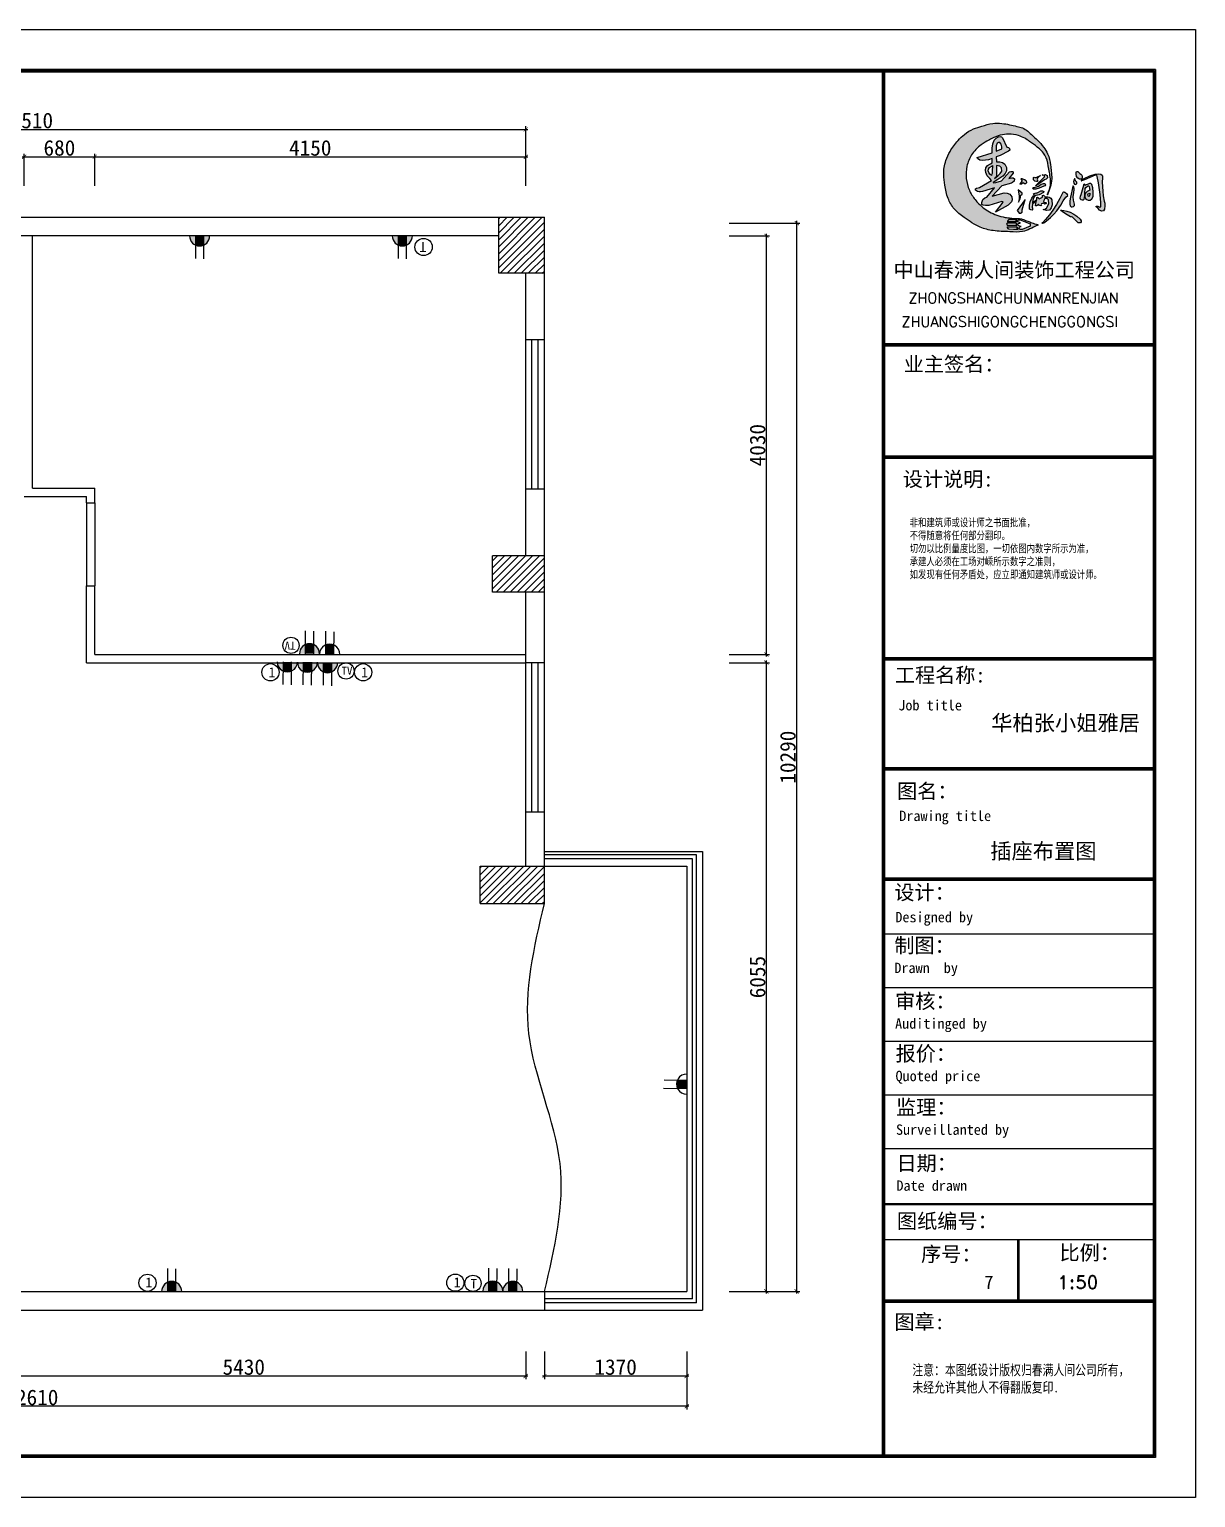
# Model space of a CAD drawing. Header units: millimetres. Extents: x 71641 to 191108, y -23091 to 29972.
# Drawn here: x 179880 to 191108, y -1139 to 13003 of the extents above; entities that cross this region are included whole.
import ezdxf

# ---------------------------------------------------------------- set-up
doc = ezdxf.new("R2010")
doc.units = ezdxf.units.MM
for name, color, linetype in [('00', 1, 'Continuous'), ('家', 1, 'Continuous'), ('柱', 7, 'Continuous')]:
    doc.layers.add(name, color=color, linetype=linetype)
doc.styles.add('2121212', font='SIMFANG.TTF', dxfattribs={"height": 180})
doc.styles.add('333', font='SIMHEI.TTF')
doc.styles.add('50', font='SimSun.ttf', dxfattribs={"height": 150})
doc.styles.add('ROMAND', font='romand.shx', dxfattribs={"height": 100})
doc.styles.add('STYLE-50B', font='SimSun.ttf', dxfattribs={"width": 0.766, "height": 150})
doc.dimstyles.new('50', dxfattribs={"dimscale": 0, "dimtxt": 150, "dimasz": 40, "dimexe": 30, "dimexo": 30, "dimgap": 10, "dimtad": 1, "dimdec": 0, "dimzin": 4, "dimdsep": 46, "dimtxsty": '50', "dimblk": 'ARCHTICK', "dimcen": 40, "dimdle": 20, "dimclrd": 8, "dimclre": 8, "dimclrt": 2, "dimadec": 0, "dimazin": 0, "dimtfac": 1, "dimtdec": 0, "dimtmove": 2, "dimatfit": 3, "dimldrblk": 'DOT', "dimfxl": 0, "dimtolj": 1, "dimtzin": 0, "dimlwd": -1, "dimarcsym": 0})

# ---------------------------------------------------------------- blocks, each defined once
blk = doc.blocks.new('_ARCHTICK')
at = {"color": 0, "linetype": 'ByBlock', "const_width": 0.15}
blk.add_lwpolyline([(-0.5, -0.5), (0.5, 0.5)], dxfattribs=at)
blk = doc.blocks.new('*D339')
at = {"color": 8, "lineweight": -2}
for p, q in [((186616, 6903), (187006, 6903)), ((186616, 848), (187006, 848))]:
    blk.add_line(p, q, dxfattribs=at)
at = {"color": 8}
blk.add_line((186976, 828), (186976, 6923), dxfattribs=at)
at = {"layer": 'Defpoints', "color": 0}
for p in [(186586, 6903), (186976, 6903), (186586, 848)]:
    blk.add_point(p, dxfattribs=at)
at = {"color": 8, "xscale": 40, "yscale": 40, "zscale": 40}
for p, rotation in [((186976, 6903), 90), ((186976, 848), 270)]:
    blk.add_blockref('_ARCHTICK', p, dxfattribs=dict(at, rotation=rotation))
at = {"color": 2, "insert": (186891, 3875), "char_height": 150, "attachment_point": 5, "rotation": 90, "style": '50'}
blk.add_mtext('\\A1;6055', dxfattribs=at)
blk = doc.blocks.new('_Dot')
at = {"color": 0, "linetype": 'ByBlock', "lineweight": -2}
blk.add_line((-0.5, 0), (-1, 0), dxfattribs=at)
at = {"color": 0, "linetype": 'ByBlock', "const_width": 0.5}
blk.add_lwpolyline([(-0.25, 0, 1), (0.25, 0, 1)], format="xyb", close=True, dxfattribs=at)
blk = doc.blocks.new('DOT')
at = {"color": 0, "linetype": 'ByBlock'}
blk.add_line((-0.5, 0), (-1, 0), dxfattribs=at)
at = {"color": 0, "linetype": 'ByBlock', "const_width": 0.5}
blk.add_lwpolyline([(-0.25, 0, 1), (0.25, 0, 1)], format="xyb", close=True, dxfattribs=at)
blk = doc.blocks.new('*D338')
at = {"color": 8, "lineweight": -2}
for p, q in [((186616, 11137), (187298, 11137)), ((186616, 848), (187298, 848))]:
    blk.add_line(p, q, dxfattribs=at)
at = {"color": 8}
blk.add_line((187268, 828), (187268, 11157), dxfattribs=at)
at = {"layer": 'Defpoints', "color": 0}
for p in [(186586, 11137), (187268, 11137), (186586, 848)]:
    blk.add_point(p, dxfattribs=at)
at = {"color": 8, "xscale": 40, "yscale": 40, "zscale": 40}
for p, rotation in [((187268, 11137), 90), ((187268, 848), 270)]:
    blk.add_blockref('_ARCHTICK', p, dxfattribs=dict(at, rotation=rotation))
at = {"color": 2, "insert": (187183, 5993), "char_height": 150, "attachment_point": 5, "rotation": 90, "style": '50'}
blk.add_mtext('\\A1;10290', dxfattribs=at)
blk = doc.blocks.new('*D341')
at = {"color": 8, "lineweight": -2}
for p, q in [((173599, 270), (173599, -289)), ((186209, 270), (186209, -289))]:
    blk.add_line(p, q, dxfattribs=at)
at = {"color": 8}
blk.add_line((186229, -259), (173579, -259), dxfattribs=at)
at = {"layer": 'Defpoints', "color": 0}
for p in [(173599, 300), (186209, 300), (173599, -259)]:
    blk.add_point(p, dxfattribs=at)
at = {"color": 8, "xscale": 40, "yscale": 40, "zscale": 40}
for p, rotation in [((173599, -259), 179.9999999999972), ((186209, -259), 359.9999999999972)]:
    blk.add_blockref('_ARCHTICK', p, dxfattribs=dict(at, rotation=rotation))
at = {"color": 2, "insert": (179904, -174), "char_height": 150, "attachment_point": 5, "style": '50'}
blk.add_mtext('\\A1;12610', dxfattribs=at)
blk = doc.blocks.new('*D346')
at = {"color": 8, "lineweight": -2}
for p, q in [((179229, 270), (179229, 3)), ((184659, 270), (184659, 3))]:
    blk.add_line(p, q, dxfattribs=at)
at = {"color": 8}
blk.add_line((179209, 33), (184679, 33), dxfattribs=at)
at = {"layer": 'Defpoints', "color": 0}
for p in [(179229, 300), (184659, 300), (184659, 33)]:
    blk.add_point(p, dxfattribs=at)
at = {"color": 8, "xscale": 40, "yscale": 40, "zscale": 40, "rotation": 180}
blk.add_blockref('_ARCHTICK', (179229, 33), dxfattribs=at)
at = {"color": 8, "xscale": 40, "yscale": 40, "zscale": 40}
blk.add_blockref('_ARCHTICK', (184659, 33), dxfattribs=at)
at = {"color": 2, "insert": (181944, 118), "char_height": 150, "attachment_point": 5, "style": '50'}
blk.add_mtext('\\A1;5430', dxfattribs=at)
blk = doc.blocks.new('*D347')
at = {"color": 8, "lineweight": -2}
for p, q in [((184839, 270), (184839, 3)), ((186209, 270), (186209, 3))]:
    blk.add_line(p, q, dxfattribs=at)
at = {"color": 8}
blk.add_line((184819, 33), (186229, 33), dxfattribs=at)
at = {"layer": 'Defpoints', "color": 0}
for p in [(184839, 300), (186209, 300), (186209, 33)]:
    blk.add_point(p, dxfattribs=at)
at = {"color": 8, "xscale": 40, "yscale": 40, "zscale": 40, "rotation": 180}
blk.add_blockref('_ARCHTICK', (184839, 33), dxfattribs=at)
at = {"color": 8, "xscale": 40, "yscale": 40, "zscale": 40}
blk.add_blockref('_ARCHTICK', (186209, 33), dxfattribs=at)
at = {"color": 2, "insert": (185524, 118), "char_height": 150, "attachment_point": 5, "style": '50'}
blk.add_mtext('\\A1;1370', dxfattribs=at)
blk = doc.blocks.new('*D348')
at = {"color": 8}
blk.add_line((175129, 12039), (184679, 12039), dxfattribs=at)
at = {"color": 8, "lineweight": -2}
for p, q in [((175149, 11496), (175149, 12069)), ((184659, 11496), (184659, 12069))]:
    blk.add_line(p, q, dxfattribs=at)
at = {"layer": 'Defpoints', "color": 0}
for p in [(184659, 12039), (175149, 11466), (184659, 11466)]:
    blk.add_point(p, dxfattribs=at)
at = {"color": 8, "xscale": 40, "yscale": 40, "zscale": 40, "rotation": 180}
blk.add_blockref('_ARCHTICK', (175149, 12039), dxfattribs=at)
at = {"color": 8, "xscale": 40, "yscale": 40, "zscale": 40}
blk.add_blockref('_ARCHTICK', (184659, 12039), dxfattribs=at)
at = {"color": 2, "insert": (179904, 12124), "char_height": 150, "attachment_point": 5, "style": '50'}
blk.add_mtext('\\A1;9510', dxfattribs=at)
blk = doc.blocks.new('*D349')
at = {"color": 8}
blk.add_line((180489, 11775), (184679, 11775), dxfattribs=at)
at = {"color": 8, "lineweight": -2}
for p, q in [((180509, 11526), (180509, 11805)), ((184659, 11496), (184659, 11805))]:
    blk.add_line(p, q, dxfattribs=at)
at = {"layer": 'Defpoints', "color": 0}
for p in [(184659, 11775), (180509, 11496), (184659, 11466)]:
    blk.add_point(p, dxfattribs=at)
at = {"color": 8, "xscale": 40, "yscale": 40, "zscale": 40, "rotation": 180}
blk.add_blockref('_ARCHTICK', (180509, 11775), dxfattribs=at)
at = {"color": 8, "xscale": 40, "yscale": 40, "zscale": 40}
blk.add_blockref('_ARCHTICK', (184659, 11775), dxfattribs=at)
at = {"color": 2, "insert": (182584, 11860), "char_height": 150, "attachment_point": 5, "style": '50'}
blk.add_mtext('\\A1;4150', dxfattribs=at)
blk = doc.blocks.new('*D350')
at = {"color": 8}
blk.add_line((179809, 11775), (180529, 11775), dxfattribs=at)
at = {"color": 8, "lineweight": -2}
for p, q in [((179829, 11496), (179829, 11805)), ((180509, 11496), (180509, 11805))]:
    blk.add_line(p, q, dxfattribs=at)
at = {"layer": 'Defpoints', "color": 0}
for p in [(180509, 11775), (179829, 11466), (180509, 11466)]:
    blk.add_point(p, dxfattribs=at)
at = {"color": 8, "xscale": 40, "yscale": 40, "zscale": 40, "rotation": 180}
blk.add_blockref('_ARCHTICK', (179829, 11775), dxfattribs=at)
at = {"color": 8, "xscale": 40, "yscale": 40, "zscale": 40}
blk.add_blockref('_ARCHTICK', (180509, 11775), dxfattribs=at)
at = {"color": 2, "insert": (180169, 11860), "char_height": 150, "attachment_point": 5, "style": '50'}
blk.add_mtext('\\A1;680', dxfattribs=at)
blk = doc.blocks.new('errerer')
at = {"lineweight": -2}
h = blk.add_hatch(color=8, dxfattribs=at)
edge = h.paths.add_edge_path()
edge.add_spline(control_points=[(171486, 68737), (171467, 68746), (171423, 68767), (171344, 68819), (171262, 68901), (171214, 68977), (171196, 69017), (171195, 69019)], knot_values=[22078.908695, 22078.908695, 22078.908695, 22078.908695, 22412.037046, 22864.417059, 23573.352389, 24248.663515, 24278.339872, 24278.339872, 24278.339872, 24278.339872], degree=3, periodic=0)
edge.add_line((171195, 69019), (170931, 68989))
edge.add_spline(control_points=[(170931, 68989), (170936, 68965), (170956, 68897), (171020, 68790), (171154, 68684), (171300, 68586), (171426, 68553), (171480, 68546), (171485, 68545)], knot_values=[12526.980967, 12526.980967, 12526.980967, 12526.980967, 12912.76376, 13656.443057, 14467.926065, 15619.199217, 16432.672519, 16505.49519, 16505.49519, 16505.49519, 16505.49519], degree=3, periodic=0)
edge.add_line((171485, 68545), (171486, 68737))
edge = h.paths.add_edge_path()
edge.add_spline(control_points=[(171195, 69019), (171178, 69060), (171154, 69151), (171162, 69292), (171203, 69396), (171239, 69445), (171248, 69456)], knot_values=[24278.339872, 24278.339872, 24278.339872, 24278.339872, 24990.75798, 25753.853245, 26502.771788, 26725.483087, 26725.483087, 26725.483087, 26725.483087], degree=3, periodic=0)
edge.add_line((171248, 69456), (171073, 69595))
edge.add_spline(control_points=[(171073, 69595), (171071, 69593), (171034, 69552), (170977, 69477), (170916, 69344), (170894, 69209), (170912, 69085), (170924, 69017), (170931, 68989)], knot_values=[9052.726852, 9052.726852, 9052.726852, 9052.726852, 9101.944213, 9929.860353, 10544.164147, 11423.717054, 12065.484855, 12526.980967, 12526.980967, 12526.980967, 12526.980967], degree=3, periodic=0)
edge.add_line((170931, 68989), (171195, 69019))
edge = h.paths.add_edge_path()
edge.add_spline(control_points=[(171248, 69456), (171273, 69488), (171329, 69540), (171404, 69584), (171477, 69621), (171552, 69653), (171652, 69666), (171717, 69658), (171747, 69650)], knot_values=[26725.483087, 26725.483087, 26725.483087, 26725.483087, 27368.223838, 27920.784045, 28117.800611, 28678.884262, 29205.082751, 29708.300033, 29708.300033, 29708.300033, 29708.300033], degree=3, periodic=0)
edge.add_line((171747, 69650), (171772, 69746))
edge.add_spline(control_points=[(171772, 69746), (171764, 69748), (171697, 69763), (171598, 69788), (171458, 69792), (171352, 69753), (171238, 69725), (171145, 69670), (171094, 69619), (171073, 69595)], knot_values=[5035.937639, 5035.937639, 5035.937639, 5035.937639, 5168.823273, 6115.22021, 6678.484335, 7362.56903, 7901.570556, 8555.150084, 9052.726852, 9052.726852, 9052.726852, 9052.726852], degree=3, periodic=0)
edge.add_line((171073, 69595), (171248, 69456))
edge = h.paths.add_edge_path()
edge.add_spline(control_points=[(171747, 69650), (171753, 69649), (171784, 69640), (171834, 69619), (171906, 69571), (171987, 69510), (172082, 69425), (172112, 69287), (172131, 69183), (172137, 69111), (172135, 69068), (172130, 69039), (172090, 68942), (172100, 68962), (172113, 68990), (172134, 69050), (172154, 69142), (172143, 69228), (172137, 69326), (172112, 69422), (172056, 69519), (171992, 69586), (171911, 69662), (171845, 69725), (171785, 69743), (171772, 69746)], knot_values=[29708.300033, 29708.300033, 29708.300033, 29708.300033, 29797.016202, 30219.334531, 30576.066107, 31166.961224, 31854.609826, 32527.805429, 33346.145394, 33558.688985, 33686.826136, 33998.293275, 34349.980564, 34349.980564, 34349.980564, 34833.989407, 35367.457213, 35826.6748, 36215.832047, 36925.939156, 37388.482191, 37988.741176, 38391.375961, 39174.849041, 39385.918203, 39385.918203, 39385.918203, 39385.918203], degree=3, periodic=0)
edge.add_line((171772, 69746), (171747, 69650))
h = blk.add_hatch(color=8, dxfattribs=at)
h.paths.add_polyline_path([(171606, 69317), (171579, 69336), (171549, 69343), (171511, 69343), (171509, 69400), (171554, 69415), (171648, 69464), (171664, 69476), (171662, 69497), (171650, 69507), (171632, 69511), (171582, 69620), (171570, 69630), (171554, 69634), (171535, 69632), (171509, 69617), (171483, 69591), (171469, 69549), (171462, 69500), (171461, 69448), (171287, 69393), (171291, 69381), (171320, 69363), (171353, 69356), (171386, 69360), (171419, 69365), (171462, 69381), (171462, 69329), (171442, 69320), (171409, 69301), (171389, 69273), (171386, 69246), (171388, 69218), (171403, 69181), (171433, 69148), (171455, 69128), (171313, 69044), (171299, 69041), (171282, 69039), (171270, 69029), (171270, 69013), (171291, 68999), (171310, 68996), (171327, 68996), (171348, 68999), (171488, 69041), (171398, 68933), (171376, 68928), (171353, 68906), (171341, 68871), (171341, 68848), (171358, 68840), (171386, 68838), (171421, 68838), (171573, 68883), (171586, 68881), (171587, 68878), (171499, 68762), (171645, 68843), (171669, 68864), (171683, 68880), (171693, 68904), (171688, 68939), (171664, 68968), (171634, 68982), (171598, 68985), (171462, 68944), (171462, 68946), (171572, 69065), (171683, 69096), (171697, 69103), (171716, 69119), (171719, 69145), (171705, 69159), (171684, 69159), (171653, 69148), (171704, 69213), (171705, 69226), (171695, 69232), (171678, 69230), (171662, 69226), (171568, 69124), (171504, 69105), (171474, 69100), (171474, 69103), (171528, 69138), (171584, 69176), (171613, 69209), (171625, 69239), (171625, 69278)])
h.paths.add_polyline_path([(171570, 69272), (171572, 69235), (171554, 69209), (171525, 69181), (171507, 69166), (171501, 69157), (171487, 69148), (171507, 69166), (171509, 69169), (171511, 69192), (171513, 69301), (171513, 69299), (171549, 69291)], flags=16)
h.paths.add_polyline_path([(171462, 69233), (171461, 69209), (171455, 69192), (171454, 69185), (171433, 69199), (171421, 69218), (171414, 69239), (171417, 69258), (171431, 69278), (171457, 69292), (171464, 69298)], flags=16)
h.paths.add_polyline_path([(171507, 69464), (171506, 69492), (171509, 69528), (171520, 69559), (171533, 69565), (171551, 69565), (171565, 69547), (171572, 69514), (171573, 69493)], flags=16)
h = blk.add_hatch(color=8, dxfattribs=at)
h.paths.add_polyline_path([(172061, 69063), (172078, 69067), (172080, 69079), (172078, 69081), (172064, 69088), (172052, 69088), (172028, 69079), (171995, 69058), (171955, 69044), (171941, 69041), (171934, 69041), (171929, 69037), (171934, 69029), (171969, 69031), (172009, 69043)])
h.paths.add_polyline_path([(172021, 69121), (171960, 69065), (171973, 69069), (172066, 69133), (172084, 69140), (172099, 69159), (172096, 69185), (172075, 69195), (172044, 69191), (172037, 69187), (172066, 69185), (172066, 69169)])
h.paths.add_polyline_path([(171955, 69117), (171973, 69114), (171983, 69115), (171985, 69129), (171981, 69140), (171983, 69152), (171993, 69162), (172021, 69185), (171976, 69164), (171969, 69162), (171953, 69162), (171946, 69166), (171938, 69161), (171940, 69135)])
h.paths.add_polyline_path([(171834, 69133), (171809, 69145), (171792, 69145), (171802, 69128), (171804, 69119), (171780, 69084), (171799, 69088), (171818, 69105), (171835, 69093), (171849, 69093), (171861, 69102), (171863, 69109), (171855, 69122)])
h.paths.add_polyline_path([(171761, 69017), (171761, 69015), (171775, 68949), (171775, 68939), (171773, 68913), (171766, 68878), (171783, 68916), (171792, 68958), (171806, 68965), (171809, 68973), (171808, 68980)])
h.paths.add_polyline_path([(171750, 68779), (171764, 68762), (171775, 68750), (171790, 68748), (171808, 68760), (171808, 68786), (171841, 68907)])
h.paths.add_polyline_path([(172054, 68987), (172059, 68999), (172044, 69006), (172023, 69006), (171997, 68992), (171973, 68982), (171964, 68985), (171938, 68973), (171941, 68965), (171952, 68958), (171948, 68952), (171940, 68951), (171920, 68923), (171900, 68880), (171891, 68842), (171893, 68795), (171907, 68786), (171922, 68784), (171929, 68789), (171927, 68805), (171924, 68819), (171926, 68854), (171973, 68890), (171966, 68859), (171960, 68833), (171973, 68835), (171981, 68836), (171995, 68852), (172007, 68836), (172023, 68833), (172031, 68840), (172026, 68850), (172033, 68855), (172045, 68862), (172051, 68868), (172059, 68859), (172070, 68854), (172085, 68857), (172089, 68864), (172084, 68871), (172075, 68874), (172056, 68881), (172059, 68894), (172070, 68920), (172092, 68920), (172111, 68904), (172117, 68861), (172106, 68833), (172087, 68805), (172068, 68795), (172051, 68791), (172061, 68786), (172090, 68781), (172122, 68784), (172144, 68810), (172155, 68847), (172151, 68902), (172139, 68921), (172120, 68933), (172104, 68939), (172071, 68939), (172066, 68947), (172054, 68956), (172044, 68954), (172044, 68949), (172044, 68935), (172004, 68914), (172000, 68923), (171985, 68935), (171979, 68930), (171979, 68923), (171979, 68906), (171945, 68883), (171927, 68866), (171929, 68878), (171934, 68913), (171950, 68942), (171964, 68952), (172005, 68959)])
h = blk.add_hatch(color=8, dxfattribs=at)
h.paths.add_polyline_path([(172162, 68785), (172122, 68729), (172077, 68677), (172041, 68639), (172038, 68637), (172035, 68633), (172044, 68632), (172059, 68639), (172090, 68659), (172137, 68700), (172173, 68736), (172207, 68776), (172255, 68842), (172283, 68893), (172312, 68934), (172334, 68954), (172332, 68960), (172306, 68986), (172298, 68989), (172294, 68992), (172285, 68992), (172278, 68987), (172272, 68979), (172243, 68917), (172204, 68848)])
h.paths.add_polyline_path([(172323, 68773), (172289, 68781), (172267, 68785), (172252, 68785), (172252, 68782), (172255, 68779), (172287, 68757), (172328, 68728), (172366, 68708), (172378, 68706), (172388, 68701), (172410, 68684), (172439, 68654), (172456, 68639), (172471, 68638), (172480, 68639), (172490, 68647), (172491, 68660), (172476, 68680), (172440, 68713), (172405, 68737), (172363, 68759)])
h.paths.add_polyline_path([(172358, 68852), (172363, 68835), (172374, 68822), (172387, 68821), (172402, 68827), (172411, 68837), (172411, 68853), (172401, 68898), (172398, 68938), (172405, 68988), (172409, 69021), (172409, 69037), (172405, 69052), (172401, 69060), (172397, 69063), (172393, 69061), (172385, 69024), (172374, 68967), (172366, 68935), (172358, 68890)])
h.paths.add_polyline_path([(172438, 69106), (172432, 69115), (172422, 69126), (172423, 69136), (172421, 69142), (172417, 69146), (172411, 69143), (172409, 69138), (172404, 69131), (172399, 69116), (172403, 69095), (172414, 69083), (172428, 69082), (172439, 69091)])
h.paths.add_polyline_path([(172436, 69171), (172449, 69153), (172470, 69142), (172485, 69140), (172497, 69145), (172501, 69158), (172501, 69179), (172497, 69187), (172487, 69201), (172473, 69208), (172463, 69220), (172451, 69229), (172441, 69230), (172441, 69228), (172434, 69229), (172431, 69222), (172430, 69199)])
h.paths.add_polyline_path([(172691, 69100), (172709, 68966), (172716, 68868), (172715, 68822), (172706, 68819), (172683, 68828), (172669, 68829), (172660, 68827), (172685, 68804), (172701, 68785), (172724, 68773), (172747, 68777), (172759, 68794), (172762, 68834), (172761, 68864), (172757, 68888), (172743, 68951), (172738, 69002), (172733, 69108), (172736, 69158), (172736, 69179), (172731, 69189), (172718, 69198), (172691, 69203), (172652, 69201), (172589, 69180), (172525, 69149), (172499, 69133), (172492, 69125), (172504, 69126), (172526, 69134), (172652, 69187), (172663, 69188), (172669, 69188), (172676, 69173)])
h.paths.add_polyline_path([(172535, 69034), (172543, 69045), (172561, 69061), (172570, 69065), (172577, 69065), (172582, 69059), (172586, 69034), (172588, 69013), (172559, 68999), (172538, 68982), (172533, 68967), (172533, 68938), (172544, 68911), (172569, 68899), (172593, 68901), (172614, 68914), (172629, 68940), (172628, 68992), (172625, 69042), (172613, 69082), (172601, 69090), (172586, 69091), (172569, 69085), (172549, 69075), (172537, 69068), (172532, 69078), (172527, 69083), (172520, 69081), (172518, 69078), (172515, 69069), (172510, 69043), (172485, 68960), (172477, 68940), (172475, 68925), (172477, 68915), (172485, 68905), (172500, 68902), (172514, 68902), (172523, 68909), (172528, 68925), (172530, 68952), (172533, 68979)])
h.paths.add_polyline_path([(172572, 68974), (172566, 68963), (172569, 68950), (172574, 68940), (172581, 68942), (172587, 68952), (172589, 68966), (172588, 68981)], flags=17)
h = blk.add_hatch(color=8, dxfattribs=at)
edge = h.paths.add_edge_path()
edge.add_spline(control_points=[(171485, 68545), (171544, 68538), (171652, 68538), (171834, 68520), (171921, 68585), (171998, 68614), (171942, 68630), (171917, 68640), (171857, 68661), (171820, 68678), (171780, 68688), (171733, 68687), (171673, 68691), (171598, 68700), (171536, 68717), (171495, 68733), (171486, 68737)], knot_values=[16505.49519, 16505.49519, 16505.49519, 16505.49519, 17462.307767, 18254.424733, 19263.770823, 19286.294409, 19393.463502, 19769.722666, 20039.931175, 20323.71298, 20426.202415, 20700.644692, 21064.187457, 21384.09699, 21917.120996, 22078.908695, 22078.908695, 22078.908695, 22078.908695], degree=3, periodic=0)
edge.add_line((171486, 68737), (171485, 68545))
h.paths.add_polyline_path([(171633, 68620), (171632, 68631), (171638, 68636), (171744, 68632), (171743, 68629), (171742, 68621), (171742, 68617), (171746, 68606), (171636, 68610)], flags=16)
h.paths.add_polyline_path([(171640, 68590), (171751, 68587), (171751, 68582), (171750, 68578), (171751, 68573), (171753, 68569), (171756, 68565), (171760, 68562), (171658, 68565, -0.485719)], flags=16)
h.paths.add_polyline_path([(171641, 68650, -0.499354), (171660, 68674), (171745, 68674), (171746, 68674), (171746, 68674), (171742, 68670), (171738, 68667), (171737, 68655), (171738, 68648, -0.17168), (171737, 68648)], flags=16)
h.paths.add_polyline_path([(171753, 68653), (171754, 68661), (171759, 68666), (171765, 68670), (171774, 68671), (171783, 68671), (171786, 68671), (171900, 68627), (171900, 68598), (171808, 68562), (171801, 68560), (171797, 68560), (171785, 68562), (171776, 68568), (171771, 68577), (171773, 68585), (171780, 68590), (171798, 68595), (171771, 68604), (171763, 68609), (171759, 68617), (171761, 68625), (171767, 68629), (171779, 68634), (171790, 68639), (171758, 68648)], flags=16)
at = {"color": 8, "lineweight": -2}
for points in [[(171287, 69393), (171461, 69448), (171462, 69500), (171469, 69549), (171483, 69591), (171509, 69617), (171535, 69632), (171554, 69634), (171570, 69630), (171582, 69620), (171632, 69511), (171650, 69507), (171662, 69497), (171664, 69476), (171648, 69464), (171554, 69415), (171509, 69400), (171511, 69343), (171549, 69343), (171579, 69336), (171606, 69317), (171625, 69278), (171625, 69239), (171613, 69209), (171584, 69176), (171528, 69138), (171474, 69103), (171474, 69100), (171504, 69105), (171568, 69124), (171662, 69226), (171678, 69230), (171695, 69232), (171705, 69226), (171704, 69213), (171653, 69148), (171684, 69159), (171705, 69159), (171719, 69145), (171716, 69119), (171697, 69103), (171683, 69096), (171572, 69065), (171462, 68946), (171462, 68944), (171598, 68985), (171634, 68982), (171664, 68968), (171688, 68939), (171693, 68904), (171683, 68880), (171669, 68864), (171645, 68843), (171499, 68762), (171587, 68878), (171586, 68881), (171573, 68883), (171421, 68838), (171386, 68838), (171358, 68840), (171341, 68848), (171341, 68871), (171353, 68906), (171376, 68928), (171398, 68933), (171488, 69041), (171348, 68999), (171327, 68996), (171310, 68996), (171291, 68999), (171270, 69013), (171270, 69029), (171282, 69039), (171299, 69041), (171313, 69044), (171455, 69128), (171433, 69148), (171403, 69181), (171388, 69218), (171386, 69246), (171389, 69273), (171409, 69301), (171442, 69320), (171462, 69329), (171462, 69381), (171419, 69365), (171386, 69360), (171353, 69356), (171320, 69363), (171291, 69381)], [(171507, 69464), (171573, 69493), (171572, 69514), (171565, 69547), (171551, 69565), (171533, 69565), (171520, 69559), (171509, 69528), (171506, 69492)], [(171464, 69298), (171462, 69233), (171461, 69209), (171455, 69192), (171454, 69185), (171433, 69199), (171421, 69218), (171414, 69239), (171417, 69258), (171431, 69278), (171457, 69292)], [(171513, 69301), (171511, 69192), (171509, 69169), (171501, 69157), (171487, 69148), (171525, 69181), (171554, 69209), (171572, 69235), (171570, 69272), (171549, 69291), (171513, 69299)], [(171792, 69145), (171802, 69128), (171804, 69119), (171780, 69084), (171799, 69088), (171818, 69105), (171835, 69093), (171849, 69093), (171861, 69102), (171863, 69109), (171855, 69122), (171834, 69133), (171809, 69145)], [(172078, 69081), (172064, 69088), (172052, 69088), (172028, 69079), (171995, 69058), (171955, 69044), (171941, 69041), (171934, 69041), (171929, 69037), (171934, 69029), (171969, 69031), (172009, 69043), (172061, 69063), (172078, 69067), (172080, 69079)], [(172021, 69185), (171993, 69162), (171983, 69152), (171981, 69140), (171985, 69129), (171983, 69115), (171973, 69114), (171955, 69117), (171940, 69135), (171938, 69161), (171946, 69166), (171953, 69162), (171969, 69162), (171976, 69164)], [(172037, 69190), (172075, 69195), (172096, 69185), (172099, 69159), (172084, 69140), (172066, 69133), (171973, 69069), (171960, 69065), (172021, 69121), (172066, 69169), (172066, 69181), (172063, 69185), (172037, 69187), (172045, 69192)], [(172411, 69145), (172409, 69138), (172404, 69131), (172399, 69116), (172403, 69095), (172414, 69083), (172428, 69082), (172439, 69091), (172438, 69106), (172432, 69115), (172422, 69126), (172423, 69136), (172421, 69142), (172417, 69146), (172412, 69144)], [(172441, 69230), (172451, 69229), (172463, 69220), (172473, 69208), (172487, 69201), (172497, 69187), (172501, 69179), (172501, 69158), (172497, 69145), (172485, 69140), (172470, 69142), (172449, 69153), (172436, 69171), (172430, 69199), (172431, 69222), (172434, 69229), (172441, 69228)], [(172520, 69081), (172518, 69078), (172515, 69069), (172510, 69043), (172485, 68960), (172477, 68940), (172475, 68925), (172477, 68915), (172485, 68905), (172500, 68902), (172514, 68902), (172523, 68909), (172528, 68925), (172530, 68952), (172533, 68979), (172535, 69034), (172543, 69045), (172561, 69061), (172570, 69065), (172577, 69065), (172582, 69059), (172586, 69034), (172588, 69013), (172559, 68999), (172538, 68982), (172533, 68967), (172533, 68938), (172544, 68911), (172569, 68899), (172593, 68901), (172614, 68914), (172629, 68940), (172628, 68992), (172625, 69042), (172613, 69082), (172601, 69090), (172586, 69091), (172569, 69085), (172549, 69075), (172537, 69068), (172532, 69078), (172527, 69083)], [(172492, 69124), (172499, 69133), (172525, 69149), (172589, 69180), (172652, 69201), (172691, 69203), (172718, 69198), (172731, 69189), (172736, 69179), (172736, 69158), (172733, 69108), (172738, 69002), (172743, 68951), (172757, 68888), (172761, 68864), (172762, 68834), (172759, 68794), (172747, 68777), (172724, 68773), (172701, 68785), (172685, 68804), (172660, 68827), (172669, 68829), (172683, 68828), (172706, 68819), (172715, 68822), (172716, 68868), (172709, 68966), (172691, 69100), (172676, 69173), (172669, 69188), (172663, 69188), (172652, 69187), (172526, 69134), (172504, 69126), (172491, 69124)], [(171841, 68907), (171750, 68779), (171764, 68762), (171775, 68750), (171790, 68748), (171808, 68760), (171808, 68786)], [(171761, 69015), (171775, 68949), (171775, 68939), (171773, 68913), (171766, 68878), (171783, 68916), (171792, 68958), (171806, 68965), (171809, 68973), (171808, 68980), (171761, 69017)], [(172051, 68791), (172068, 68795), (172087, 68805), (172106, 68833), (172117, 68861), (172111, 68904), (172092, 68920), (172070, 68920), (172059, 68894), (172056, 68881), (172075, 68874), (172084, 68871), (172089, 68864), (172085, 68857), (172070, 68854), (172059, 68859), (172051, 68868), (172045, 68862), (172033, 68855), (172026, 68850), (172031, 68840), (172023, 68833), (172007, 68836), (171995, 68852), (171981, 68836), (171973, 68835), (171960, 68833), (171966, 68859), (171973, 68890), (171926, 68854), (171924, 68819), (171927, 68805), (171929, 68789), (171922, 68784), (171907, 68786), (171893, 68795), (171891, 68842), (171900, 68880), (171920, 68923), (171940, 68951), (171948, 68952), (171952, 68958), (171941, 68965), (171938, 68973), (171964, 68985), (171973, 68982), (171997, 68992), (172023, 69006), (172044, 69006), (172059, 68999), (172054, 68987), (172005, 68959), (171964, 68952), (171950, 68942), (171934, 68913), (171929, 68878), (171927, 68866), (171945, 68883), (171979, 68906), (171979, 68923), (171979, 68930), (171985, 68935), (172000, 68923), (172004, 68914), (172044, 68935), (172044, 68949), (172044, 68954), (172054, 68956), (172066, 68947), (172071, 68939), (172104, 68939), (172120, 68933), (172139, 68921), (172151, 68902), (172155, 68847), (172144, 68810), (172122, 68784), (172090, 68781), (172061, 68786)], [(172330, 68962), (172306, 68986), (172298, 68989), (172294, 68992), (172285, 68992), (172278, 68987), (172272, 68979), (172243, 68917), (172204, 68848), (172162, 68785), (172122, 68729), (172077, 68677), (172041, 68639), (172038, 68637), (172035, 68633), (172044, 68632), (172059, 68639), (172090, 68659), (172137, 68700), (172173, 68736), (172207, 68776), (172255, 68842), (172283, 68893), (172312, 68934), (172334, 68954), (172331, 68964), (172315, 68978)], [(172393, 69061), (172385, 69024), (172374, 68967), (172366, 68935), (172358, 68890), (172358, 68852), (172363, 68835), (172374, 68822), (172387, 68821), (172402, 68827), (172411, 68837), (172411, 68853), (172401, 68898), (172398, 68938), (172405, 68988), (172409, 69021), (172409, 69037), (172405, 69052), (172401, 69060), (172397, 69063)], [(172588, 68981), (172589, 68966), (172587, 68952), (172581, 68942), (172574, 68940), (172569, 68950), (172566, 68963), (172572, 68974), (172588, 68981)], [(172252, 68785), (172267, 68785), (172289, 68781), (172323, 68773), (172363, 68759), (172405, 68737), (172440, 68713), (172476, 68680), (172491, 68660), (172490, 68647), (172480, 68639), (172471, 68638), (172456, 68639), (172439, 68654), (172410, 68684), (172388, 68701), (172378, 68706), (172366, 68708), (172328, 68728), (172287, 68757), (172255, 68779), (172252, 68782)], [(171744, 68632), (171743, 68625), (171742, 68617), (171746, 68606), (171636, 68610), (171633, 68620), (171632, 68631), (171638, 68636)], [(171744, 68632), (171638, 68636), (171635, 68633), (171632, 68631), (171632, 68623), (171634, 68615), (171636, 68610), (171746, 68606), (171744, 68611), (171742, 68617), (171742, 68621), (171743, 68629)], [(171751, 68587), (171640, 68590), (171639, 68584), (171640, 68579), (171643, 68573), (171648, 68569), (171654, 68566), (171760, 68562), (171756, 68565), (171753, 68569), (171751, 68573), (171750, 68578), (171751, 68582), (171751, 68587)], [(171746, 68674), (171742, 68670), (171738, 68667), (171737, 68661), (171737, 68655), (171738, 68648), (171641, 68650), (171641, 68655), (171642, 68661), (171645, 68667), (171652, 68672), (171660, 68674)], [(171900, 68627), (171900, 68598), (171808, 68562), (171801, 68560), (171797, 68560), (171785, 68562), (171776, 68568), (171771, 68577), (171773, 68585), (171780, 68590), (171798, 68595), (171771, 68604), (171763, 68609), (171759, 68617), (171761, 68625), (171767, 68629), (171779, 68634), (171790, 68639), (171758, 68648), (171753, 68653), (171754, 68661), (171759, 68666), (171765, 68670), (171774, 68671), (171783, 68671), (171786, 68671), (171900, 68627)]]:
    blk.add_lwpolyline(points, close=True, dxfattribs=at)
for points in [[(171760, 68562), (171658, 68565, -0.485719), (171640, 68590), (171751, 68587), (171750, 68578), (171753, 68569)], [(171746, 68674), (171660, 68674, 0.499354), (171641, 68650), (171737, 68648, 0.17168), (171738, 68648), (171737, 68655), (171738, 68667), (171746, 68674)]]:
    blk.add_lwpolyline(points, format="xyb", close=True, dxfattribs=at)
at = {"color": 8, "lineweight": -2, "start_tangent": (0.425577, 0.904922), "end_tangent": (0.425577, 0.904922)}
blk.add_spline([(172100, 68962), (172131, 69048), (172149, 69146), (172144, 69233), (172137, 69305), (172102, 69434), (172058, 69509), (171983, 69594), (171928, 69646), (171810, 69734), (171748, 69752), (171573, 69786), (171467, 69786), (171343, 69753), (171246, 69722), (171140, 69660), (171067, 69588), (170975, 69463), (170927, 69357), (170901, 69194), (170914, 69074), (170952, 68919), (171023, 68799), (171138, 68699), (171324, 68587), (171471, 68547), (171664, 68534), (171813, 68536), (171988, 68610), (171992, 68612), (171974, 68621), (171907, 68643), (171859, 68661), (171809, 68680), (171791, 68685), (171739, 68688), (171671, 68692), (171611, 68700), (171514, 68726), (171430, 68765), (171359, 68812), (171264, 68906), (171198, 69014), (171162, 69148), (171170, 69292), (171223, 69422), (171335, 69540), (171424, 69594), (171457, 69611), (171555, 69649), (171653, 69662), (171764, 69646), (171837, 69615), (171893, 69579), (171982, 69512), (172071, 69418), (172109, 69297), (172134, 69145), (172137, 69105), (172136, 69081), (172122, 69024), (172100, 68962)], degree=3, dxfattribs=at)
blk = doc.blocks.new('*D372')
at = {"color": 8}
blk.add_line((186976, 6963), (186976, 11033), dxfattribs=at)
at = {"color": 8, "lineweight": -2}
for p, q in [((186616, 11013), (187006, 11013)), ((186616, 6983), (187006, 6983))]:
    blk.add_line(p, q, dxfattribs=at)
at = {"layer": 'Defpoints', "color": 0}
for p in [(186586, 11013), (186976, 11013), (186586, 6983)]:
    blk.add_point(p, dxfattribs=at)
at = {"color": 8, "xscale": 40, "yscale": 40, "zscale": 40}
for p, rotation in [((186976, 11013), 90), ((186976, 6983), 270)]:
    blk.add_blockref('_ARCHTICK', p, dxfattribs=dict(at, rotation=rotation))
at = {"color": 2, "insert": (186891, 8998), "char_height": 150, "attachment_point": 5, "rotation": 90, "style": '50'}
blk.add_mtext('\\A1;4030', dxfattribs=at)

msp = doc.modelspace()

# ---------------------------------------------------------------- hatches: boundary and pattern name
h = msp.add_hatch()
h.set_pattern_fill('ANSI31', color=8, scale=15, style=0)
h.set_pattern_definition([(45, (84162.82, 31906.157), (-33.67596, 33.67596), [])])
h.paths.add_polyline_path([(175448.8, 11193), (174968.8, 11193), (174968.8, 10663), (175448.8, 10663)])
h.paths.add_polyline_path([(174968.8, 7523), (175448.8, 7523), (175448.8, 7943), (174968.8, 7943)])
h.paths.add_polyline_path([(184838.8, 7583), (184838.8, 7933), (184338.8, 7933), (184338.8, 7583)])
h.paths.add_polyline_path([(184838.8, 10653), (184838.8, 11193), (184398.8, 11193), (184398.8, 10653)])
at = {"ltscale": 300}
h = msp.add_hatch(color=3, dxfattribs=at)
h.paths.add_polyline_path([(181615.1, 11012.8), (181559.9, 11012.9), (181559.9, 10925.8, 0.2891291)])
h.paths.add_polyline_path([(181481.1, 11013.1), (181422.1, 11013.2, 0.3021487), (181481.1, 10924.1)])
at = {"linetype": 'ByBlock', "ltscale": 8}
for points in [[(181481.1, 10924.1, 0.2136834), (181559.9, 10925.8), (181559.9, 11013), (181481.1, 11013)], [(183433, 10924.1, 0.2136834), (183511.9, 10925.8), (183511.9, 11013), (183433, 11013)], [(182614.3, 7078.2, 0.2136834), (182535.5, 7076.4), (182535.5, 6989.3), (182614.3, 6989.3)], [(182712.7, 6814.1, 0.2136834), (182791.5, 6815.8), (182791.5, 6903), (182712.7, 6903)], [(181287.3, 936.5, 0.2136834), (181208.5, 934.8), (181208.5, 847.7), (181287.3, 847.7)]]:
    msp.add_hatch(color=3, dxfattribs=at).paths.add_polyline_path(points)
at = {"ltscale": 300}
h = msp.add_hatch(color=3, dxfattribs=at)
h.paths.add_polyline_path([(183567, 11012.8), (183511.9, 11012.9), (183511.9, 10925.8, 0.2891291)])
h.paths.add_polyline_path([(183433, 11013.1), (183374.1, 11013.2, 0.3021487), (183433, 10924.1)])
h = msp.add_hatch(color=3, dxfattribs=at)
h.paths.add_polyline_path([(182480.4, 6989.5), (182535.5, 6989.4), (182535.5, 7076.4, 0.2891291)])
h.paths.add_polyline_path([(182614.3, 6989.2), (182673.3, 6989.1, 0.3021487), (182614.3, 7078.2)])
h = msp.add_hatch(color=3, dxfattribs=at)
h.paths.add_polyline_path([(182846.7, 6902.8), (182791.5, 6902.9), (182791.5, 6815.8, 0.2891291)])
h.paths.add_polyline_path([(182712.7, 6903.1), (182653.7, 6903.2, 0.3021487), (182712.7, 6814.1)])
h = msp.add_hatch()
h.set_pattern_fill('ANSI31', color=8, scale=15, style=0)
h.set_pattern_definition([(45, (97241.04, 18842.16), (-33.67596, 33.67596), [])])
h.paths.add_polyline_path([(184838.8, 4583), (184838.8, 4909.3), (184838.8, 4943), (184218.8, 4943), (184218.8, 4583)])
h = msp.add_hatch(color=3, dxfattribs=at)
h.paths.add_polyline_path([(181153.4, 847.9), (181208.5, 847.7), (181208.5, 934.8, 0.2891291)])
h.paths.add_polyline_path([(181287.3, 847.6), (181346.3, 847.5, 0.3021487), (181287.3, 936.5)])
at = {"layer": '柱', "ltscale": 4}
for points in [[(182809.1, 7072.5, 0.2136834), (182730.2, 7071.5), (182729.4, 6984.4), (182808.2, 6983.6)], [(182325.2, 6821.9, 0.2136834), (182404, 6822.9), (182404.9, 6910), (182326.1, 6910.8)], [(182518, 6819.8, 0.2136834), (182596.8, 6820.8), (182597.7, 6907.9), (182518.9, 6908.7)], [(186119.4, 2883, 0.2136834), (186120.3, 2804.2), (186207.5, 2803.3), (186208.3, 2882.1)], [(184378.9, 938.3, 0.2136834), (184300, 937.3), (184299.2, 850.2), (184378, 849.4)], [(184571.7, 936.2, 0.2136834), (184492.8, 935.2), (184492, 848.1), (184570.8, 847.3)]]:
    msp.add_hatch(color=3, dxfattribs=at).paths.add_polyline_path(points)
h = msp.add_hatch(color=3, dxfattribs=at)
h.paths.add_polyline_path([(182267.1, 6908.3, 0.2929587), (182325.2, 6821.9), (182326, 6908.3)])
h.paths.add_polyline_path([(182404.9, 6908.3), (182404, 6822.9, 0.2795828), (182459.9, 6905.9, -0.0063356), (182459.9, 6908.3)])
h.paths.add_polyline_path([(182460, 6908.3, -0.0063389), (182459.9, 6905.9, 0.2920168), (182518, 6819.8), (182518.8, 6908.3)])
h.paths.add_polyline_path([(182597.7, 6908.3), (182596.8, 6820.8, 0.2923551), (182652.8, 6908.3)])
h.paths.add_polyline_path([(182518.8, 6908.3), (182518, 6819.8, 0.2136834), (182596.8, 6820.8), (182597.7, 6908.3)])
h.paths.add_polyline_path([(182326, 6908.3), (182325.2, 6821.9, 0.2136834), (182404, 6822.9), (182404.9, 6908.3)])
h = msp.add_hatch(color=3, dxfattribs=at)
h.paths.add_polyline_path([(184629.8, 849.8, 0.2929587), (184571.7, 936.2), (184570.8, 849.8)])
h.paths.add_polyline_path([(184492, 849.8), (184492.8, 935.2, 0.2795828), (184436.9, 852.2, -0.0063356), (184437, 849.8)])
h.paths.add_polyline_path([(184436.9, 849.8, -0.0063389), (184436.9, 852.2, 0.2920168), (184378.9, 938.3), (184378, 849.8)])
h.paths.add_polyline_path([(184299.2, 849.8), (184300, 937.3, 0.2923551), (184244, 849.8)])
h.paths.add_polyline_path([(184378, 849.8), (184378.9, 938.3, 0.2136834), (184300, 937.3), (184299.2, 849.8)])
h.paths.add_polyline_path([(184570.8, 849.8), (184571.7, 936.2, 0.2136834), (184492.8, 935.2), (184492, 849.8)])

# ---------------------------------------------------------------- linework, layer by layer
at = {"color": 3, "lineweight": -2}
for p, q in [((190720.2, 12615), (171584.3, 12615)), ((188092.1, -728.8), (188092.1, 12592.7)), ((188103.3, -728.8), (188103.3, 12592.7)), ((188114.4, -728.8), (188114.4, 12592.7)), ((190720.2, -751.1), (190720.2, 12615))]:
    msp.add_line(p, q, dxfattribs=at)
for p, q in [((175448.8, 11193), (184838.8, 11193)), ((184398.8, 10653), (184398.8, 11193)), ((184838.8, 4583), (184838.8, 11193)), ((184398.8, 11013), (178998.8, 11013)), ((179908.8, 8583), (179908.8, 11013)), ((184838.8, 10653), (184398.8, 10653)), ((184658.8, 7933), (184658.8, 10653)), ((184838.8, 10013), (184658.8, 10013)), ((179828.8, 8503), (180428.8, 8503)), ((179908.8, 8583), (180508.8, 8583)), ((180428.8, 8443), (180428.8, 8503)), ((180508.8, 8503), (180508.8, 8583)), ((180508.8, 8443), (180508.8, 8503)), ((184838.8, 8573), (184658.8, 8573)), ((184838.8, 7933), (184338.8, 7933)), ((184338.8, 7583), (184338.8, 7933)), ((184838.8, 7583), (184338.8, 7583)), ((184658.8, 4943), (184658.8, 7583)), ((184838.8, 6903), (184658.8, 6903)), ((184838.8, 5463), (184658.8, 5463)), ((184838.8, 5463), (184658.8, 5463)), ((184218.8, 4943), (184838.8, 4943)), ((184218.8, 4583), (184218.8, 4943)), ((184838.8, 4909.3), (184838.8, 4943)), ((184218.8, 4583), (184838.8, 4583)), ((179228.8, 846.7), (184838.8, 846.7)), ((184838.8, 846.7), (184838.8, 666.7)), ((179048.8, 666.7), (184838.8, 666.7))]:
    msp.add_line(p, q)
at = {"color": 3}
for p, q in [((184718.8, 8573), (184718.8, 10013)), ((184778.8, 8573), (184778.8, 10013))]:
    msp.add_line(p, q, dxfattribs=at)
at = {"color": 8, "lineweight": -2}
for p, q in [((188114.4, 9978), (190697.8, 9978)), ((188114.4, 9966.9), (190697.8, 9966.9)), ((188114.4, 9955.8), (190697.8, 9955.8)), ((188114.4, 8896.5), (190697.8, 8896.5)), ((188114.4, 8885.3), (190697.8, 8885.3)), ((188114.4, 8874.2), (190697.8, 8874.2)), ((188114.4, 6952.4), (190697.8, 6952.4)), ((188114.4, 6941.3), (190697.8, 6941.3)), ((188114.4, 6930.1), (190697.8, 6930.1)), ((188114.4, 5893.9), (190697.8, 5893.9)), ((188114.4, 5882.7), (190697.8, 5882.7)), ((188114.4, 5871.6), (190697.8, 5871.6)), ((188114.4, 4830), (190697.8, 4830)), ((188114.4, 4818.9), (190697.8, 4818.9)), ((188114.4, 4807.8), (190697.8, 4807.8)), ((188114.4, 4291), (190697.8, 4291)), ((188114.4, 3774.2), (190697.8, 3774.2)), ((188114.4, 3257.4), (190697.8, 3257.4)), ((188114.4, 2223.8), (190697.8, 2223.8)), ((188114.4, 1695.8), (190697.8, 1695.8)), ((188114.4, 1684.7), (190697.8, 1684.7)), ((188114.4, 1346.7), (190697.8, 1346.7)), ((188113.1, 766.5), (190696.5, 766.5)), ((188113.1, 755.3), (190696.5, 755.3)), ((188113.1, 744.2), (190696.5, 744.2))]:
    msp.add_line(p, q, dxfattribs=at)
at = {"color": 8}
for p, q in [((180428.8, 8443), (180428.8, 7643)), ((180508.8, 8443), (180508.8, 7643))]:
    msp.add_line(p, q, dxfattribs=at)
at = {"color": 0}
for p, q in [((180428.8, 8443), (180508.8, 8443)), ((180428.8, 6903), (180428.8, 7643)), ((180428.8, 7643), (180508.8, 7643)), ((180508.8, 6983), (180508.8, 7643)), ((180508.8, 6983), (184658.8, 6983)), ((180428.8, 6903), (184658.8, 6903))]:
    msp.add_line(p, q, dxfattribs=at)
at = {"color": 110}
for p, q in [((184718.8, 5463), (184718.8, 6903)), ((184778.8, 5463), (184778.8, 6903))]:
    msp.add_line(p, q, dxfattribs=at)
at = {"color": 1}
for p, q in [((184838.8, 5083), (186358.8, 5083)), ((186358.8, 5083), (186358.8, 666.7)), ((184838.8, 4943), (186208.8, 4943)), ((186208.8, 4943), (186208.8, 846.7)), ((184838.8, 846.7), (186208.8, 846.7)), ((184838.8, 666.7), (186358.8, 666.7))]:
    msp.add_line(p, q, dxfattribs=at)
at = {"color": 4}
for p, q in [((186303.8, 5053), (184838.8, 5053)), ((186263.8, 5013), (184838.8, 5013)), ((186263.8, 776.7), (186263.8, 5013)), ((186303.8, 736.7), (186303.8, 5053)), ((186263.8, 776.7), (184838.8, 776.7)), ((186303.8, 736.7), (184838.8, 736.7))]:
    msp.add_line(p, q, dxfattribs=at)
at = {"color": 8, "linetype": 'ByBlock', "lineweight": -2, "ltscale": 500}
for p, q in [((189393.2, 1346.7), (189393.2, 766.5)), ((189399.7, 1346.7), (189399.7, 766.5)), ((189406.1, 1346.7), (189406.1, 766.5))]:
    msp.add_line(p, q, dxfattribs=at)
at = {"color": 3, "lineweight": -2}
for points in [[(171584.3, 12615), (190720.2, 12615), (190720.2, -751.1), (171584.3, -751.1)], [(171595.1, 12604.2), (190709.3, 12604.2), (190709.3, -740.3), (171595.1, -740.3)], [(171605.9, 12593.4), (190698.5, 12593.4), (190698.5, -729.4), (171605.9, -729.4)]]:
    msp.add_lwpolyline(points, close=True, dxfattribs=at)
at = {"color": 1}
msp.add_spline([(184838.8, 846.7), (184988.8, 2078.3), (184688.8, 3330.7), (184838.8, 4583)], degree=3, dxfattribs=at)
at = {"layer": '00', "color": 8, "lineweight": -2}
msp.add_line((188114.4, 2740.6), (190697.8, 2740.6), dxfattribs=at)
msp.add_lwpolyline([(171196.7, 13002.6), (191107.8, 13002.6), (191107.8, -1138.7), (171196.7, -1138.7)], close=True, dxfattribs=at)
at = {"layer": '柱', "color": 3, "ltscale": 4}
for p, q in [((181481.1, 10795.2), (181481.1, 11013)), ((181559.9, 10791.6), (181559.9, 11013)), ((181559.9, 10925.8), (181559.9, 11013)), ((183433, 10795.2), (183433, 11013)), ((183511.9, 10925.8), (183511.9, 11013)), ((183511.9, 10791.6), (183511.9, 11013)), ((182535.5, 7210.7), (182535.5, 6989.3)), ((182535.5, 7076.4), (182535.5, 6989.3)), ((182614.3, 7207.1), (182614.3, 6989.3)), ((182731.5, 7205.8), (182729.4, 6984.4)), ((182730.2, 7071.5), (182729.4, 6984.4)), ((182810.3, 7201.4), (182808.2, 6983.6)), ((182323.9, 6693), (182326.1, 6910.8)), ((182402.7, 6688.6), (182404.9, 6910)), ((182516.7, 6690.9), (182518.9, 6908.7)), ((182595.5, 6686.5), (182597.7, 6907.9)), ((182596.8, 6820.8), (182597.7, 6907.9)), ((182712.7, 6685.2), (182712.7, 6903)), ((182791.5, 6681.6), (182791.5, 6903)), ((182791.5, 6815.8), (182791.5, 6903)), ((185990.4, 2884.3), (186208.3, 2882.1)), ((185986.1, 2805.5), (186207.5, 2803.3)), ((186120.3, 2804.2), (186207.5, 2803.3)), ((181208.5, 1069.1), (181208.5, 847.7)), ((181287.3, 1065.5), (181287.3, 847.7)), ((184301.3, 1071.6), (184299.2, 850.2)), ((184380.1, 1067.2), (184378, 849.4)), ((184494.1, 1069.5), (184492, 848.1)), ((184572.9, 1065.1), (184570.8, 847.3)), ((181208.5, 934.8), (181208.5, 847.7)), ((184300, 937.3), (184299.2, 850.2))]:
    msp.add_line(p, q, dxfattribs=at)
at = {"layer": '柱', "color": 3, "lineweight": 5, "ltscale": 4}
for centre, radius in [((183675.2, 10906.4), 82.9), ((182398.6, 7069.6), 78), ((182200.8, 6810.6), 82.9), ((182928.5, 6822.6), 78), ((183093.3, 6810.6), 82.9), ((181017.1, 930.6), 82.9), ((183980.6, 931.3), 82.9), ((184150.5, 924.9), 78)]:
    msp.add_circle(centre, radius, dxfattribs=at)
at = {"layer": '柱', "color": 3, "ltscale": 4}
for centre, start, end in [((181518.6, 11013), 180, 0), ((183470.5, 11013), 180, 0), ((182576.8, 6989.3), 0, 180), ((182770.7, 6984), 359.43684, 180), ((182363.5, 6910.4), 179.43684, 359.43684), ((182556.3, 6908.3), 179.43684, 0), ((182750.2, 6903), 180, 0), ((186207.9, 2844.7), 89.43684, 270), ((181249.8, 847.7), 0, 180), ((184340.5, 849.8), 359.43684, 180), ((184533.3, 847.7), 359.43684, 179.43684)]:
    msp.add_arc(centre, 96.5, start, end, dxfattribs=at)

# ---------------------------------------------------------------- block references
at = {"color": 0, "xscale": 0.8333333333333334, "yscale": 0.8333333333333334, "zscale": 0.8333333333333334}
msp.add_blockref('errerer', (46264.7, -46058.4), dxfattribs=at)

# ---------------------------------------------------------------- texts
at = {"layer": '00', "color": 8, "lineweight": -2, "style": 'ROMAND'}
for s, p in [('ZHONGSHANCHUNMANRENJIAN', (188343.1, 10365.4)), ('ZHUANGSHIGONGCHENGGONGSI', (188276.5, 10136.7))]:
    msp.add_text(s, height=101.26, dxfattribs=at).set_placement(p)
at = {"layer": '00', "color": 8, "lineweight": -2, "attachment_point": 1, "style": '2121212'}
for s, insert, char_height, width in [('{\\f宋体|b0|i0|c134|p2;中山春满人间装饰工程公司}', (188198.2, 10757.2, 0), 142.12, 2652.368), ('{\\f宋体|b0|i0|c134|p2;业主签名：}', (188297.4, 9849.5, 0), 142.12, 2109.278), ('{\\f宋体|b0|i0|c134|p2;设计说明:}', (188288.2, 8741.8, 0), 142.12, 2109.278), ('{\\f宋体|b0|i0|c134|p2;工程名称:}', (188212.2, 6854.1, 0), 142.12, 2109.278), ('{\\f宋体|b0|i0|c134|p2;Job title}', (188245.9, 6543.4, 0), 100, 2109.278), ('{\\fSimSun|b0|i0|c134|p2;\\C2;华柏张小姐雅居}', (189140, 6397.9, 0), 150, 2109.278), ('{\\f宋体|b0|i0|c134|p2;图名：}', (188233.5, 5736.8, 0), 142.12, 2109.278), ('{\\f宋体|b0|i0|c134|p2;Drawing title}', (188254.7, 5477.9, 0), 100, 2109.278), ('{\\fSimSun|b0|i0|c134|p2;\\C2;插座布置图}', (189131.2, 5163.3, 0), 150, 2109.278), ('{\\f宋体|b0|i0|c134|p2;设计：}', (188207.6, 4762.2, 0), 142.12, 2109.278), ('{\\f宋体|b0|i0|c134|p2;Designed by}', (188216.9, 4502.7, 0), 100, 2109.278), ('{\\f宋体|b0|i0|c134|p2;制图：\\P\\H0.7036x;Drawn  by}', (188207.2, 4250.6, 0), 142.12, 2109.278), ('{\\f宋体|b0|i0|c134|p2;审核：\\P\\H0.7036x;Auditinged by }', (188214.5, 3714.4, 0), 142.12, 2109.278), ('{\\f宋体|b0|i0|c134|p2;报价：\\P\\H0.7036x;Quoted price}', (188218.9, 3209.4, 0), 142.12, 2109.278), ('{\\f宋体|b0|i0|c134|p2;监理：\\P\\H0.7036x;Surveillanted by}', (188223.5, 2692.6, 0), 142.12, 2109.278), ('{\\f宋体|b0|i0|c134|p2;日期：\\P\\H0.7036x;Date drawn}', (188227.3, 2153.6, 0), 142.12, 2109.278), ('{\\f宋体|b0|i0|c134|p2;图纸编号：}', (188233, 1596.3, 0), 142.12, 2109.278), ('{\\f宋体|b0|i0|c134|p2;序号：}', (188464.7, 1277.9, 0), 142.12, 2109.278), ('{\\f宋体|b0|i0|c134|p2;比例：}', (189797.1, 1291.9, 0), 142.12, 2109.278), ('{\\C2;7}', (189073.5, 1000.5), 129.2, 697.333), ('{\\Fromand.shx;\\C2;1:50}', (189777.5, 1000.5), 129.2, 697.333), ('{\\f宋体|b0|i0|c134|p2;图章\\f宋体|b0|i0|c0|p2;:}', (188207.7, 625.4, 0), 142.12, 2109.278)]:
    msp.add_mtext(s, dxfattribs=dict(at, insert=insert, char_height=char_height, width=width))
at = {"layer": '家', "color": 8, "lineweight": -2, "width": 2109.278, "attachment_point": 1, "style": 'STYLE-50B'}
for s, insert, char_height in [('非和建筑师或设计师之书面批准，\\P不得随意将任何部分翻印。\\P切勿以比例量度比图，一切依图内数字所示为准，\\P承建人必须在工场对嵊所示数字之准则，\\P如发现有任何矛盾处，应立即通知建筑师或设计师。', (188355, 8290.6, 0), 75), ('注意：本图纸设计版权归春满人间公司所有，未经允许其他人不得翻版复印{\\f宋体|b0|i0|c0|p2;.}', (188380.8, 140.7, 0), 100)]:
    msp.add_mtext(s, dxfattribs=dict(at, insert=insert, char_height=char_height))
at = {"layer": '柱', "color": 3, "lineweight": 5, "ltscale": 4, "extrusion": (0, 0, -1), "insert": (183637.1, 10858.6), "char_height": 96.199, "width": 895.63, "attachment_point": 1, "text_direction": (1, 0, 0), "style": '333'}
msp.add_mtext('{\\f宋体|b0|i0|c134|p2;T}', dxfattribs=at)
at = {"layer": '柱', "color": 3, "lineweight": 5, "ltscale": 4, "width": 716.504, "attachment_point": 1, "style": '333'}
for s, insert, char_height, rotation in [('{\\f宋体|b0|i0|c134|p2;TV}', (182441.7, 7027.7), 76.959, 179.43684), ('{\\f宋体|b0|i0|c134|p2;TV}', (182885.4, 6864.6), 76.959, 359.43684), ('{\\fSimSun|b0|i0|c134|p2;T}', (184127.7, 966.8), 90, 359.43684)]:
    msp.add_mtext(s, dxfattribs=dict(at, insert=insert, char_height=char_height, rotation=rotation))
at = {"layer": '柱', "color": 3, "lineweight": 5, "ltscale": 4, "char_height": 96.199, "width": 895.63, "attachment_point": 1, "style": '333'}
for insert in [(182182.5, 6858.4), (183075, 6858.4), (180996.6, 981.6), (183965.9, 982.4)]:
    msp.add_mtext('{\\f宋体|b0|i0|c134|p2;1}', dxfattribs=dict(at, insert=insert))

# ---------------------------------------------------------------- dimensions: what is measured, and where the dimension line sits
for p1, p2, distance, picture, middle in [((175148.8, 11466.5), (184658.8, 11466.5), 572.1, '*D348', (179903.8, 12123.6)), ((186586.4, 847.7), (186586.4, 11137.3), -681.6, '*D338', (187183, 5992.5)), ((186208.8, 299.7), (173598.8, 299.7), 558.5, '*D341', (179903.8, -173.8))]:
    dim = msp.add_aligned_dim(p1=p1, p2=p2, distance=distance, dimstyle='50', override={"dimscale": 1, "dimldrblk": 'DOT'})
    dim.commit()
    dim.dimension.update_dxf_attribs({"geometry": picture, "text_midpoint": middle})
for base, p1, p2, picture, middle in [((180508.8, 11774.5), (179828.8, 11466.5), (180508.8, 11466.5), '*D350', (180168.8, 11859.5)), ((184658.8, 11774.5), (180508.8, 11496.5), (184658.8, 11466.5), '*D349', (182583.8, 11859.5)), ((184658.8, 32.8), (179228.8, 299.7), (184658.8, 299.7), '*D346', (181943.8, 117.8)), ((186208.8, 32.8), (184838.8, 299.7), (186208.8, 299.7), '*D347', (185523.8, 117.8))]:
    dim = msp.add_linear_dim(base=base, p1=p1, p2=p2, dimstyle='50', override={"dimscale": 1, "dimldrblk": 'DOT'})
    dim.commit()
    dim.dimension.update_dxf_attribs({"geometry": picture, "text_midpoint": middle})
for base, p1, p2, picture, middle in [((186975.9, 11013), (186586.4, 6983), (186586.4, 11013), '*D372', (186890.9, 8998)), ((186975.9, 6903), (186586.4, 847.7), (186586.4, 6903), '*D339', (186890.9, 3875.4))]:
    dim = msp.add_linear_dim(base=base, p1=p1, p2=p2, angle=270, dimstyle='50', override={"dimscale": 1, "dimldrblk": 'DOT'})
    dim.commit()
    dim.dimension.update_dxf_attribs({"geometry": picture, "text_midpoint": middle})

doc.saveas('drawing.dxf')
